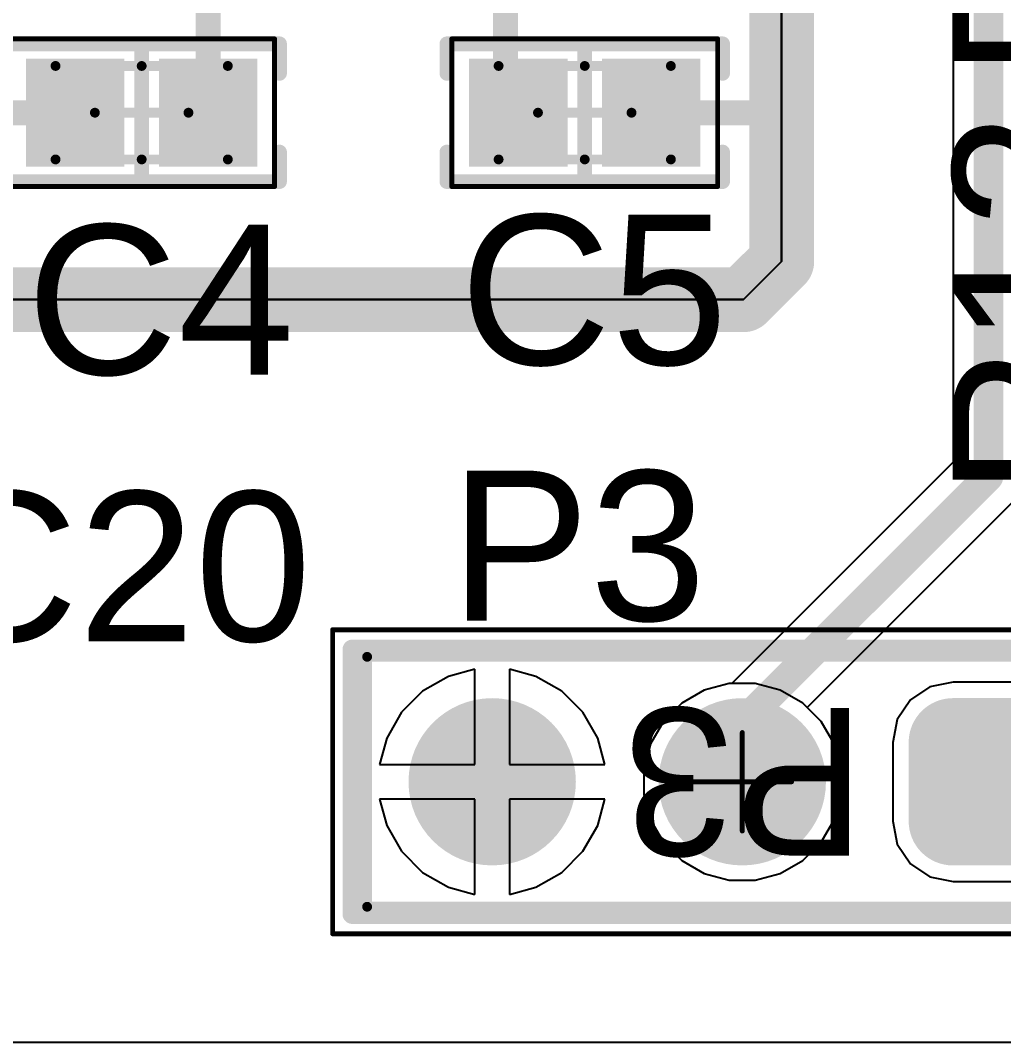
# Model space of a CAD drawing. Header units: millimetres. Extents: x 0.02 to 2.82, y 0.02 to 1.79.
# Drawn here: x 1.6937 to 2.0867, y 0.0197 to 0.4286 of the extents above; entities that cross this region are included whole.
import ezdxf

# ---------------------------------------------------------------- set-up
doc = ezdxf.new("R2010")
doc.units = ezdxf.units.MM
doc.header["$MEASUREMENT"] = 0
for name, color, linetype in [('BottomLayer', 5, 'Continuous'), ('BottomSolder', 6, 'Continuous'), ('Mechanical13', 56, 'Continuous'), ('Mechanical15', 56, 'Continuous'), ('Mechanical2', 216, 'Continuous'), ('Mechanical4', 56, 'Continuous'), ('Mechanical5', 56, 'Continuous'), ('MultiLayer', 9, 'Continuous'), ('PadHoleLayer', 156, 'Continuous'), ('TopLayer', 1, 'Continuous'), ('TopOverlay', 2, 'Continuous'), ('TopPaste', 8, 'Continuous'), ('TopSolder', 216, 'Continuous')]:
    doc.layers.add(name, color=color, linetype=linetype)
doc.styles.add('Arial', font='arial.ttf', dxfattribs={"height": 0.2})

# ---------------------------------------------------------------- blocks, each defined once
blk = doc.blocks.new('61300311121_25')
at = {"layer": 'BottomLayer'}
h = blk.add_hatch(color=5, dxfattribs=at)
edge = h.paths.add_edge_path()
edge.add_arc((-0.11575, 0.01575), 0.01575, 90, 180)
edge.add_line((-0.1315, 0.01575), (-0.1315, -0.01575))
edge.add_arc((-0.11575, -0.01575), 0.01575, 180, 270)
edge.add_line((-0.11575, -0.0315), (-0.08425, -0.0315))
edge.add_arc((-0.08425, -0.01575), 0.01575, 270, 360)
edge.add_line((-0.0685, -0.01575), (-0.0685, 0.01575))
edge.add_arc((-0.08425, 0.01575), 0.01575, 0, 90)
edge.add_line((-0.08425, 0.0315), (-0.11575, 0.0315))
h = blk.add_hatch(color=5, dxfattribs=at)
edge = h.paths.add_edge_path()
edge.add_arc((0, 0), 0.0315, 0, 360)
h = blk.add_hatch(color=5, dxfattribs=at)
edge = h.paths.add_edge_path()
edge.add_arc((0.1, 0), 0.0315, 0, 360)
at = {"layer": 'BottomSolder'}
h = blk.add_hatch(color=6, dxfattribs=at)
edge = h.paths.add_edge_path()
edge.add_arc((-0.11575, 0.01575), 0.01772, 90, 180)
edge.add_line((-0.13346, 0.01575), (-0.13346, -0.01575))
edge.add_arc((-0.11575, -0.01575), 0.01772, 180, 270)
edge.add_line((-0.11575, -0.03346), (-0.08425, -0.03346))
edge.add_arc((-0.08425, -0.01575), 0.01772, 270, 360)
edge.add_line((-0.06654, -0.01575), (-0.06654, 0.01575))
edge.add_arc((-0.08425, 0.01575), 0.01772, 0, 90)
edge.add_line((-0.08425, 0.03346), (-0.11575, 0.03346))
h = blk.add_hatch(color=6, dxfattribs=at)
edge = h.paths.add_edge_path()
edge.add_arc((0, 0), 0.03346, 0, 360)
h = blk.add_hatch(color=6, dxfattribs=at)
edge = h.paths.add_edge_path()
edge.add_arc((0.1, 0), 0.03346, 0, 360)
at = {"layer": 'MultiLayer'}
h = blk.add_hatch(color=9, dxfattribs=at)
edge = h.paths.add_edge_path()
edge.add_arc((-0.11575, 0.01575), 0.01575, 90, 180)
edge.add_line((-0.1315, 0.01575), (-0.1315, -0.01575))
edge.add_arc((-0.11575, -0.01575), 0.01575, 180, 270)
edge.add_line((-0.11575, -0.0315), (-0.08425, -0.0315))
edge.add_arc((-0.08425, -0.01575), 0.01575, 270, 360)
edge.add_line((-0.0685, -0.01575), (-0.0685, 0.01575))
edge.add_arc((-0.08425, 0.01575), 0.01575, 0, 90)
edge.add_line((-0.08425, 0.0315), (-0.11575, 0.0315))
h = blk.add_hatch(color=9, dxfattribs=at)
edge = h.paths.add_edge_path()
edge.add_arc((0, 0), 0.0315, 0, 360)
h = blk.add_hatch(color=9, dxfattribs=at)
edge = h.paths.add_edge_path()
edge.add_arc((0.1, 0), 0.0315, 0, 360)
at = {"layer": 'PadHoleLayer'}
h = blk.add_hatch(color=156, dxfattribs=at)
edge = h.paths.add_edge_path()
edge.add_arc((-0.1, 0), 0.02165, 0, 360)
h = blk.add_hatch(color=156, dxfattribs=at)
edge = h.paths.add_edge_path()
edge.add_arc((0, 0), 0.02165, 0, 360)
h = blk.add_hatch(color=156, dxfattribs=at)
edge = h.paths.add_edge_path()
edge.add_arc((0.1, 0), 0.02165, 0, 360)
at = {"layer": 'TopLayer'}
h = blk.add_hatch(color=1, dxfattribs=at)
edge = h.paths.add_edge_path()
edge.add_arc((-0.11575, 0.01575), 0.01575, 90, 180)
edge.add_line((-0.1315, 0.01575), (-0.1315, -0.01575))
edge.add_arc((-0.11575, -0.01575), 0.01575, 180, 270)
edge.add_line((-0.11575, -0.0315), (-0.08425, -0.0315))
edge.add_arc((-0.08425, -0.01575), 0.01575, 270, 360)
edge.add_line((-0.0685, -0.01575), (-0.0685, 0.01575))
edge.add_arc((-0.08425, 0.01575), 0.01575, 0, 90)
edge.add_line((-0.08425, 0.0315), (-0.11575, 0.0315))
h = blk.add_hatch(color=1, dxfattribs=at)
edge = h.paths.add_edge_path()
edge.add_arc((0, 0), 0.0315, 0, 360)
h = blk.add_hatch(color=1, dxfattribs=at)
edge = h.paths.add_edge_path()
edge.add_arc((0.1, 0), 0.0315, 0, 360)
at = {"layer": 'TopSolder'}
h = blk.add_hatch(color=216, dxfattribs=at)
edge = h.paths.add_edge_path()
edge.add_arc((-0.11575, 0.01575), 0.01772, 90, 180)
edge.add_line((-0.13346, 0.01575), (-0.13346, -0.01575))
edge.add_arc((-0.11575, -0.01575), 0.01772, 180, 270)
edge.add_line((-0.11575, -0.03346), (-0.08425, -0.03346))
edge.add_arc((-0.08425, -0.01575), 0.01772, 270, 360)
edge.add_line((-0.06654, -0.01575), (-0.06654, 0.01575))
edge.add_arc((-0.08425, 0.01575), 0.01772, 0, 90)
edge.add_line((-0.08425, 0.03346), (-0.11575, 0.03346))
h = blk.add_hatch(color=216, dxfattribs=at)
edge = h.paths.add_edge_path()
edge.add_arc((0, 0), 0.03346, 0, 360)
h = blk.add_hatch(color=216, dxfattribs=at)
edge = h.paths.add_edge_path()
edge.add_arc((0.1, 0), 0.03346, 0, 360)
at = {"layer": 'Mechanical2', "const_width": 0.00394}
for points in [[(-0.15, 0.05), (-0.15, -0.05)], [(0.15, 0.05), (-0.15, 0.05)], [(0.15, 0.05), (0.15, -0.05)], [(0.15, -0.05), (-0.15, -0.05)]]:
    blk.add_lwpolyline(points, dxfattribs=at)
at = {"layer": 'Mechanical2', "const_width": 0.00197}
for points in [[(-0.15098, 0.05, 1), (-0.14902, 0.05, 1)], [(-0.15098, 0.05, 1), (-0.14902, 0.05, 1)], [(0.14902, 0.05, 1), (0.15098, 0.05, 1)], [(0.14902, 0.05, 1), (0.15098, 0.05, 1)], [(-0.15098, -0.05, 1), (-0.14902, -0.05, 1)], [(-0.15098, -0.05, 1), (-0.14902, -0.05, 1)], [(0.14902, -0.05, 1), (0.15098, -0.05, 1)], [(0.14902, -0.05, 1), (0.15098, -0.05, 1)]]:
    blk.add_lwpolyline(points, format="xyb", close=True, dxfattribs=at)
at = {"layer": 'Mechanical4', "const_width": 0.00197}
for points in [[(-0.16378, 0.06083), (-0.16378, -0.06083)], [(0.16378, 0.06083), (-0.16378, 0.06083)], [(0.16378, 0.06083), (0.16378, -0.06083)], [(0, 0.01969), (0, -0.01969)], [(0.01969, 0), (-0.01969, 0)], [(0.16378, -0.06083), (-0.16378, -0.06083)]]:
    blk.add_lwpolyline(points, dxfattribs=at)
at = {"layer": 'Mechanical4', "const_width": 0.000984}
for points in [[(-0.16427, 0.06083, 1), (-0.16329, 0.06083, 1)], [(-0.16427, 0.06083, 1), (-0.16329, 0.06083, 1)], [(0.16329, 0.06083, 1), (0.16427, 0.06083, 1)], [(0.16329, 0.06083, 1), (0.16427, 0.06083, 1)], [(-0.00049, 0.01969, 1), (0.00049, 0.01969, 1)], [(-0.02018, 0, 1), (-0.01919, 0, 1)], [(0.01919, 0, 1), (0.02018, 0, 1)], [(-0.00049, -0.01969, 1), (0.00049, -0.01969, 1)], [(-0.16427, -0.06083, 1), (-0.16329, -0.06083, 1)], [(-0.16427, -0.06083, 1), (-0.16329, -0.06083, 1)], [(0.16329, -0.06083, 1), (0.16427, -0.06083, 1)], [(0.16329, -0.06083, 1), (0.16427, -0.06083, 1)]]:
    blk.add_lwpolyline(points, format="xyb", close=True, dxfattribs=at)
at = {"layer": 'Mechanical5', "const_width": 0.00394}
for points in [[(-0.15, 0.05), (-0.15, -0.05)], [(0.15, 0.05), (-0.15, 0.05)], [(0.15, 0.05), (0.15, -0.05)], [(0.15, -0.05), (-0.15, -0.05)]]:
    blk.add_lwpolyline(points, dxfattribs=at)
at = {"layer": 'Mechanical5', "const_width": 0.00197}
for points in [[(-0.15098, 0.05, 1), (-0.14902, 0.05, 1)], [(-0.15098, 0.05, 1), (-0.14902, 0.05, 1)], [(0.14902, 0.05, 1), (0.15098, 0.05, 1)], [(0.14902, 0.05, 1), (0.15098, 0.05, 1)], [(-0.15098, -0.05, 1), (-0.14902, -0.05, 1)], [(-0.15098, -0.05, 1), (-0.14902, -0.05, 1)], [(0.14902, -0.05, 1), (0.15098, -0.05, 1)], [(0.14902, -0.05, 1), (0.15098, -0.05, 1)]]:
    blk.add_lwpolyline(points, format="xyb", close=True, dxfattribs=at)
at = {"layer": 'TopOverlay', "const_width": 0.00787}
for points in [[(-0.15591, 0.05295), (-0.15591, -0.05295)], [(0.15591, 0.05295), (-0.15591, 0.05295)], [(0.15591, 0.05295), (0.15591, -0.05295)], [(0.15591, -0.05295), (-0.15591, -0.05295)]]:
    blk.add_lwpolyline(points, dxfattribs=at)
at = {"layer": 'TopOverlay', "const_width": 0.00394}
for points in [[(-0.15787, 0.05295, 1), (-0.15394, 0.05295, 1)], [(-0.15787, 0.05295, 1), (-0.15394, 0.05295, 1)], [(0.15394, 0.05295, 1), (0.15787, 0.05295, 1)], [(0.15394, 0.05295, 1), (0.15787, 0.05295, 1)], [(-0.15787, -0.05295, 1), (-0.15394, -0.05295, 1)], [(-0.15787, -0.05295, 1), (-0.15394, -0.05295, 1)], [(0.15394, -0.05295, 1), (0.15787, -0.05295, 1)], [(0.15394, -0.05295, 1), (0.15787, -0.05295, 1)]]:
    blk.add_lwpolyline(points, format="xyb", close=True, dxfattribs=at)
at = {"layer": 'Mechanical5'}
blk.add_text('P3', height=0.059055, dxfattribs=at).set_placement((-0.0492, -0.02952))
blk = doc.blocks.new('CAP_0603_1608_56')
at = {"layer": 'TopLayer'}
for points in [[(-0.04429, -0.01969), (-0.04429, 0.01969), (-0.00886, 0.01969), (-0.00886, -0.01969)], [(0.00886, -0.01969), (0.00886, 0.01969), (0.04429, 0.01969), (0.04429, -0.01969)]]:
    blk.add_hatch(color=1, dxfattribs=at).paths.add_polyline_path(points)
at = {"layer": 'TopPaste'}
for points in [[(-0.04429, -0.01969), (-0.04429, 0.01969), (-0.00886, 0.01969), (-0.00886, -0.01969)], [(0.00886, -0.01969), (0.00886, 0.01969), (0.04429, 0.01969), (0.04429, -0.01969)]]:
    blk.add_hatch(color=8, dxfattribs=at).paths.add_polyline_path(points)
at = {"layer": 'TopSolder'}
for points in [[(-0.04626, -0.02165), (-0.04626, 0.02165), (-0.00689, 0.02165), (-0.00689, -0.02165)], [(0.00689, -0.02165), (0.00689, 0.02165), (0.04626, 0.02165), (0.04626, -0.02165)]]:
    blk.add_hatch(color=216, dxfattribs=at).paths.add_polyline_path(points)
at = {"layer": 'Mechanical13', "const_width": 0.00394}
for points in [[(0.03445, 0.0187), (-0.03445, 0.0187)], [(-0.03445, 0.0187), (-0.03445, -0.0187)], [(0.03445, 0.0187), (0.03445, -0.0187)], [(0.03445, -0.0187), (-0.03445, -0.0187)]]:
    blk.add_lwpolyline(points, dxfattribs=at)
at = {"layer": 'Mechanical13', "const_width": 0.00197}
for points in [[(-0.03543, 0.0187, 1), (-0.03346, 0.0187, 1)], [(-0.03543, 0.0187, 1), (-0.03346, 0.0187, 1)], [(0.03346, 0.0187, 1), (0.03543, 0.0187, 1)], [(0.03346, 0.0187, 1), (0.03543, 0.0187, 1)], [(-0.03543, -0.0187, 1), (-0.03346, -0.0187, 1)], [(-0.03543, -0.0187, 1), (-0.03346, -0.0187, 1)], [(0.03346, -0.0187, 1), (0.03543, -0.0187, 1)], [(0.03346, -0.0187, 1), (0.03543, -0.0187, 1)]]:
    blk.add_lwpolyline(points, format="xyb", close=True, dxfattribs=at)
at = {"layer": 'Mechanical15'}
for points, const_width in [([(0.05315, 0.02953), (-0.05315, 0.02953)], 0.00197), ([(-0.05315, 0.02953), (-0.05315, -0.02953)], 0.00197), ([(0.05315, 0.02953), (0.05315, -0.02953)], 0.00197), ([(0, 0.0187), (0, -0.0187)], 0.00394), ([(0.0187, 0), (-0.0187, 0)], 0.00394), ([(0.05315, -0.02953), (-0.05315, -0.02953)], 0.00197)]:
    blk.add_lwpolyline(points, dxfattribs=dict(at, const_width=const_width))
for points, const_width in [([(-0.05364, 0.02953, 1), (-0.05266, 0.02953, 1)], 0.000984), ([(-0.05364, 0.02953, 1), (-0.05266, 0.02953, 1)], 0.000984), ([(0.05266, 0.02953, 1), (0.05364, 0.02953, 1)], 0.000984), ([(0.05266, 0.02953, 1), (0.05364, 0.02953, 1)], 0.000984), ([(-0.00098, 0.0187, 1), (0.00098, 0.0187, 1)], 0.00197), ([(-0.01969, 0, 1), (-0.01772, 0, 1)], 0.00197), ([(0.01772, 0, 1), (0.01969, 0, 1)], 0.00197), ([(-0.00098, -0.0187, 1), (0.00098, -0.0187, 1)], 0.00197), ([(-0.05364, -0.02953, 1), (-0.05266, -0.02953, 1)], 0.000984), ([(-0.05364, -0.02953, 1), (-0.05266, -0.02953, 1)], 0.000984), ([(0.05266, -0.02953, 1), (0.05364, -0.02953, 1)], 0.000984), ([(0.05266, -0.02953, 1), (0.05364, -0.02953, 1)], 0.000984)]:
    blk.add_lwpolyline(points, format="xyb", close=True, dxfattribs=dict(at, const_width=const_width))
at = {"layer": 'TopOverlay', "const_width": 0.00591}
for points in [[(-0.05512, 0.02756), (-0.05512, 0.01575)], [(0.05512, 0.02756), (-0.05512, 0.02756)], [(0, 0.02756), (0, -0.02756)], [(0.05512, 0.02756), (0.05512, 0.01575)], [(-0.05512, -0.01575), (-0.05512, -0.02756)], [(0.05512, -0.01575), (0.05512, -0.02756)], [(0.05512, -0.02756), (-0.05512, -0.02756)]]:
    blk.add_lwpolyline(points, dxfattribs=at)
at = {"layer": 'TopOverlay', "const_width": 0.00295}
for points in [[(-0.05659, 0.02756, 1), (-0.05364, 0.02756, 1)], [(-0.05659, 0.02756, 1), (-0.05364, 0.02756, 1)], [(-0.00148, 0.02756, 1), (0.00148, 0.02756, 1)], [(0.05364, 0.02756, 1), (0.05659, 0.02756, 1)], [(0.05364, 0.02756, 1), (0.05659, 0.02756, 1)], [(-0.05659, 0.01575, 1), (-0.05364, 0.01575, 1)], [(0.05364, 0.01575, 1), (0.05659, 0.01575, 1)], [(-0.05659, -0.01575, 1), (-0.05364, -0.01575, 1)], [(0.05364, -0.01575, 1), (0.05659, -0.01575, 1)], [(-0.05659, -0.02756, 1), (-0.05364, -0.02756, 1)], [(-0.05659, -0.02756, 1), (-0.05364, -0.02756, 1)], [(-0.00148, -0.02756, 1), (0.00148, -0.02756, 1)], [(0.05364, -0.02756, 1), (0.05659, -0.02756, 1)], [(0.05364, -0.02756, 1), (0.05659, -0.02756, 1)]]:
    blk.add_lwpolyline(points, format="xyb", close=True, dxfattribs=at)
blk = doc.blocks.new('CAP_0603_1608_57')
at = {"layer": 'TopLayer'}
for points in [[(-0.04429, -0.01969), (-0.04429, 0.01969), (-0.00886, 0.01969), (-0.00886, -0.01969)], [(0.00886, -0.01969), (0.00886, 0.01969), (0.04429, 0.01969), (0.04429, -0.01969)]]:
    blk.add_hatch(color=1, dxfattribs=at).paths.add_polyline_path(points)
at = {"layer": 'TopPaste'}
for points in [[(-0.04429, -0.01969), (-0.04429, 0.01969), (-0.00886, 0.01969), (-0.00886, -0.01969)], [(0.00886, -0.01969), (0.00886, 0.01969), (0.04429, 0.01969), (0.04429, -0.01969)]]:
    blk.add_hatch(color=8, dxfattribs=at).paths.add_polyline_path(points)
at = {"layer": 'TopSolder'}
for points in [[(-0.04626, -0.02165), (-0.04626, 0.02165), (-0.00689, 0.02165), (-0.00689, -0.02165)], [(0.00689, -0.02165), (0.00689, 0.02165), (0.04626, 0.02165), (0.04626, -0.02165)]]:
    blk.add_hatch(color=216, dxfattribs=at).paths.add_polyline_path(points)
at = {"layer": 'Mechanical13', "const_width": 0.00394}
for points in [[(-0.03445, 0.0187), (0.03445, 0.0187)], [(-0.03445, -0.0187), (-0.03445, 0.0187)], [(0.03445, -0.0187), (0.03445, 0.0187)], [(-0.03445, -0.0187), (0.03445, -0.0187)]]:
    blk.add_lwpolyline(points, dxfattribs=at)
at = {"layer": 'Mechanical13', "const_width": 0.00197}
for points in [[(-0.03543, 0.0187, 1), (-0.03346, 0.0187, 1)], [(-0.03543, 0.0187, 1), (-0.03346, 0.0187, 1)], [(0.03346, 0.0187, 1), (0.03543, 0.0187, 1)], [(0.03346, 0.0187, 1), (0.03543, 0.0187, 1)], [(-0.03543, -0.0187, 1), (-0.03346, -0.0187, 1)], [(-0.03543, -0.0187, 1), (-0.03346, -0.0187, 1)], [(0.03346, -0.0187, 1), (0.03543, -0.0187, 1)], [(0.03346, -0.0187, 1), (0.03543, -0.0187, 1)]]:
    blk.add_lwpolyline(points, format="xyb", close=True, dxfattribs=at)
at = {"layer": 'Mechanical15'}
for points, const_width in [([(-0.05315, 0.02953), (0.05315, 0.02953)], 0.00197), ([(-0.05315, -0.02953), (-0.05315, 0.02953)], 0.00197), ([(0.05315, -0.02953), (0.05315, 0.02953)], 0.00197), ([(0, -0.0187), (0, 0.0187)], 0.00394), ([(-0.0187, 0), (0.0187, 0)], 0.00394), ([(-0.05315, -0.02953), (0.05315, -0.02953)], 0.00197)]:
    blk.add_lwpolyline(points, dxfattribs=dict(at, const_width=const_width))
for points, const_width in [([(-0.05364, 0.02953, 1), (-0.05266, 0.02953, 1)], 0.000984), ([(-0.05364, 0.02953, 1), (-0.05266, 0.02953, 1)], 0.000984), ([(0.05266, 0.02953, 1), (0.05364, 0.02953, 1)], 0.000984), ([(0.05266, 0.02953, 1), (0.05364, 0.02953, 1)], 0.000984), ([(-0.00098, 0.0187, 1), (0.00098, 0.0187, 1)], 0.00197), ([(-0.01969, 0, 1), (-0.01772, 0, 1)], 0.00197), ([(0.01772, 0, 1), (0.01969, 0, 1)], 0.00197), ([(-0.00098, -0.0187, 1), (0.00098, -0.0187, 1)], 0.00197), ([(-0.05364, -0.02953, 1), (-0.05266, -0.02953, 1)], 0.000984), ([(-0.05364, -0.02953, 1), (-0.05266, -0.02953, 1)], 0.000984), ([(0.05266, -0.02953, 1), (0.05364, -0.02953, 1)], 0.000984), ([(0.05266, -0.02953, 1), (0.05364, -0.02953, 1)], 0.000984)]:
    blk.add_lwpolyline(points, format="xyb", close=True, dxfattribs=dict(at, const_width=const_width))
at = {"layer": 'TopOverlay', "const_width": 0.00591}
for points in [[(-0.05512, 0.01575), (-0.05512, 0.02756)], [(-0.05512, 0.02756), (0.05512, 0.02756)], [(0, -0.02756), (0, 0.02756)], [(0.05512, 0.01575), (0.05512, 0.02756)], [(-0.05512, -0.02756), (-0.05512, -0.01575)], [(0.05512, -0.02756), (0.05512, -0.01575)], [(-0.05512, -0.02756), (0.05512, -0.02756)]]:
    blk.add_lwpolyline(points, dxfattribs=at)
at = {"layer": 'TopOverlay', "const_width": 0.00295}
for points in [[(-0.05659, 0.02756, 1), (-0.05364, 0.02756, 1)], [(-0.05659, 0.02756, 1), (-0.05364, 0.02756, 1)], [(-0.00148, 0.02756, 1), (0.00148, 0.02756, 1)], [(0.05364, 0.02756, 1), (0.05659, 0.02756, 1)], [(0.05364, 0.02756, 1), (0.05659, 0.02756, 1)], [(-0.05659, 0.01575, 1), (-0.05364, 0.01575, 1)], [(0.05364, 0.01575, 1), (0.05659, 0.01575, 1)], [(-0.05659, -0.01575, 1), (-0.05364, -0.01575, 1)], [(0.05364, -0.01575, 1), (0.05659, -0.01575, 1)], [(-0.05659, -0.02756, 1), (-0.05364, -0.02756, 1)], [(-0.05659, -0.02756, 1), (-0.05364, -0.02756, 1)], [(-0.00148, -0.02756, 1), (0.00148, -0.02756, 1)], [(0.05364, -0.02756, 1), (0.05659, -0.02756, 1)], [(0.05364, -0.02756, 1), (0.05659, -0.02756, 1)]]:
    blk.add_lwpolyline(points, format="xyb", close=True, dxfattribs=at)

msp = doc.modelspace()

# ---------------------------------------------------------------- linework, layer by layer
at = {"layer": 'BottomLayer'}
for p, q in [((1.87539, 0.16904), (1.86481, 0.16621)), ((1.87539, 0.13091), (1.87539, 0.16904)), ((1.89976, 0.16621), (1.88917, 0.16904)), ((1.88917, 0.16904), (1.88917, 0.13091)), ((1.86481, 0.16621), (1.85448, 0.16025)), ((1.91008, 0.16025), (1.89976, 0.16621)), ((2.06654, 0.16385), (2.05732, 0.16202)), ((2.09803, 0.16385), (2.06654, 0.16385)), ((1.85448, 0.16025), (1.84605, 0.15182)), ((1.91851, 0.15182), (1.91008, 0.16025)), ((1.96709, 0.1607), (1.95811, 0.15552)), ((1.9771, 0.16339), (1.96709, 0.1607)), ((1.98747, 0.16339), (1.9771, 0.16339)), ((1.99748, 0.1607), (1.98747, 0.16339)), ((2.00646, 0.15552), (1.99748, 0.1607)), ((2.05732, 0.16202), (2.0495, 0.15679)), ((1.95811, 0.15552), (1.95078, 0.14819)), ((2.01379, 0.14819), (2.00646, 0.15552)), ((2.0495, 0.15679), (2.04428, 0.14898)), ((1.84605, 0.15182), (1.84009, 0.14149)), ((1.92447, 0.14149), (1.91851, 0.15182)), ((1.95078, 0.14819), (1.9456, 0.13921)), ((2.01897, 0.13921), (2.01379, 0.14819)), ((2.04428, 0.14898), (2.04245, 0.13976)), ((1.84009, 0.14149), (1.83726, 0.13091)), ((1.92731, 0.13091), (1.92447, 0.14149)), ((1.9456, 0.13921), (1.94291, 0.1292)), ((2.02165, 0.1292), (2.01897, 0.13921)), ((2.04245, 0.13976), (2.04245, 0.10827)), ((1.83726, 0.13091), (1.87539, 0.13091)), ((1.88917, 0.13091), (1.92731, 0.13091)), ((1.94291, 0.1292), (1.94291, 0.11883)), ((2.02165, 0.11883), (2.02165, 0.1292)), ((1.94291, 0.11883), (1.9456, 0.10882)), ((2.01897, 0.10882), (2.02165, 0.11883)), ((1.87539, 0.11713), (1.83726, 0.11713)), ((1.83726, 0.11713), (1.84009, 0.10654)), ((1.87539, 0.07899), (1.87539, 0.11713)), ((1.92731, 0.11713), (1.88917, 0.11713)), ((1.88917, 0.11713), (1.88917, 0.07899)), ((1.92447, 0.10654), (1.92731, 0.11713)), ((1.84009, 0.10654), (1.84605, 0.09622)), ((1.91851, 0.09622), (1.92447, 0.10654)), ((1.9456, 0.10882), (1.95078, 0.09984)), ((2.01379, 0.09984), (2.01897, 0.10882)), ((2.04245, 0.10827), (2.04428, 0.09905)), ((1.95078, 0.09984), (1.95811, 0.09251)), ((2.00646, 0.09251), (2.01379, 0.09984)), ((2.04428, 0.09905), (2.0495, 0.09124)), ((1.84605, 0.09622), (1.85448, 0.08779)), ((1.91008, 0.08779), (1.91851, 0.09622)), ((1.95811, 0.09251), (1.96709, 0.08733)), ((1.99748, 0.08733), (2.00646, 0.09251)), ((2.0495, 0.09124), (2.05732, 0.08602)), ((1.85448, 0.08779), (1.86481, 0.08183)), ((1.89976, 0.08183), (1.91008, 0.08779)), ((1.96709, 0.08733), (1.9771, 0.08465)), ((1.98747, 0.08465), (1.99748, 0.08733)), ((2.05732, 0.08602), (2.06654, 0.08418)), ((1.86481, 0.08183), (1.87539, 0.07899)), ((1.88917, 0.07899), (1.89976, 0.08183)), ((1.9771, 0.08465), (1.98747, 0.08465)), ((2.06654, 0.08418), (2.09803, 0.08418)), ((2.81496, 0.01968), (0.01968, 0.01968))]:
    msp.add_line(p, q, dxfattribs=at)
at = {"layer": 'TopLayer'}
for p, q in [((2.06666, 0.81505), (2.06666, 0.25188)), ((1.99803, 0.5689), (1.99803, 0.33215)), ((1.99803, 0.33215), (1.99803, 0.5689)), ((1.99803, 0.33215), (1.98281, 0.31693)), ((1.98281, 0.31693), (1.99803, 0.33215)), ((1.98281, 0.31693), (1.67861, 0.31693)), ((1.67861, 0.31693), (1.98281, 0.31693)), ((2.06666, 0.25188), (1.97816, 0.16339)), ((2.00825, 0.15373), (2.09064, 0.23613)), ((1.87539, 0.16904), (1.86481, 0.16621)), ((1.87539, 0.13091), (1.87539, 0.16904)), ((1.89976, 0.16621), (1.88917, 0.16904)), ((1.88917, 0.16904), (1.88917, 0.13091)), ((1.86481, 0.16621), (1.85448, 0.16025)), ((1.91008, 0.16025), (1.89976, 0.16621)), ((2.06654, 0.16385), (2.05732, 0.16202)), ((2.09803, 0.16385), (2.06654, 0.16385)), ((1.85448, 0.16025), (1.84605, 0.15182)), ((1.91851, 0.15182), (1.91008, 0.16025)), ((1.96709, 0.1607), (1.95811, 0.15552)), ((1.9771, 0.16339), (1.96709, 0.1607)), ((1.97816, 0.16339), (1.9771, 0.16339)), ((2.05732, 0.16202), (2.0495, 0.15679)), ((1.95811, 0.15552), (1.95078, 0.14819)), ((2.0495, 0.15679), (2.04428, 0.14898)), ((1.84605, 0.15182), (1.84009, 0.14149)), ((1.92447, 0.14149), (1.91851, 0.15182)), ((2.01379, 0.14819), (2.00825, 0.15373)), ((1.95078, 0.14819), (1.9456, 0.13921)), ((2.01897, 0.13921), (2.01379, 0.14819)), ((2.04428, 0.14898), (2.04245, 0.13976)), ((1.84009, 0.14149), (1.83726, 0.13091)), ((1.92731, 0.13091), (1.92447, 0.14149)), ((1.9456, 0.13921), (1.94291, 0.1292)), ((2.02165, 0.1292), (2.01897, 0.13921)), ((2.04245, 0.13976), (2.04245, 0.10827)), ((1.83726, 0.13091), (1.87539, 0.13091)), ((1.88917, 0.13091), (1.92731, 0.13091)), ((1.94291, 0.1292), (1.94291, 0.11883)), ((2.02165, 0.11883), (2.02165, 0.1292)), ((1.94291, 0.11883), (1.9456, 0.10882)), ((2.01897, 0.10882), (2.02165, 0.11883)), ((1.87539, 0.11713), (1.83726, 0.11713)), ((1.83726, 0.11713), (1.84009, 0.10654)), ((1.87539, 0.07899), (1.87539, 0.11713)), ((1.92731, 0.11713), (1.88917, 0.11713)), ((1.88917, 0.11713), (1.88917, 0.07899)), ((1.92447, 0.10654), (1.92731, 0.11713)), ((1.84009, 0.10654), (1.84605, 0.09622)), ((1.91851, 0.09622), (1.92447, 0.10654)), ((1.9456, 0.10882), (1.95078, 0.09984)), ((2.01379, 0.09984), (2.01897, 0.10882)), ((2.04245, 0.10827), (2.04428, 0.09905)), ((1.95078, 0.09984), (1.95811, 0.09251)), ((2.00646, 0.09251), (2.01379, 0.09984)), ((2.04428, 0.09905), (2.0495, 0.09124)), ((1.84605, 0.09622), (1.85448, 0.08779)), ((1.91008, 0.08779), (1.91851, 0.09622)), ((1.95811, 0.09251), (1.96709, 0.08733)), ((1.99748, 0.08733), (2.00646, 0.09251)), ((2.0495, 0.09124), (2.05732, 0.08602)), ((1.85448, 0.08779), (1.86481, 0.08183)), ((1.89976, 0.08183), (1.91008, 0.08779)), ((1.96709, 0.08733), (1.9771, 0.08465)), ((1.98747, 0.08465), (1.99748, 0.08733)), ((2.05732, 0.08602), (2.06654, 0.08418)), ((1.86481, 0.08183), (1.87539, 0.07899)), ((1.88917, 0.07899), (1.89976, 0.08183)), ((1.9771, 0.08465), (1.98747, 0.08465)), ((2.06654, 0.08418), (2.09803, 0.08418)), ((2.81338, 0.01968), (0.02165, 0.01968))]:
    msp.add_line(p, q, dxfattribs=at)
for points, const_width in [([(2.08071, 0.24606), (2.08071, 0.82087)], 0.01181), ([(1.99803, 0.39173), (1.99803, 0.5689)], 0.02598), ([(1.88763, 0.39681), (1.88763, 0.48244)], 0.01), ([(1.7687, 0.39173), (1.7687, 0.46296)], 0.01), ([(1.88763, 0.39681), (1.89272, 0.39173)], 0.01), ([(1.99803, 0.33215), (1.99803, 0.39173)], 0.02598), ([(1.66514, 0.39173), (1.71555, 0.39173)], 0.01), ([(1.94587, 0.39173), (1.99803, 0.39173)], 0.01), ([(1.98281, 0.31693), (1.99803, 0.33215)], 0.02598), ([(1.67861, 0.31693), (1.98281, 0.31693)], 0.02598), ([(1.98228, 0.14764), (2.08071, 0.24606)], 0.01181), ([(2.08228, 0.12402), (2.16929, 0.21102)], 0.01181), ([(1.98228, 0.12402), (1.98228, 0.14764)], 0.01181)]:
    msp.add_lwpolyline(points, dxfattribs=dict(at, const_width=const_width))
for points, const_width in [([(1.88513, 0.39681, 1), (1.89013, 0.39681, 1)], 0.005), ([(1.88513, 0.39681, 1), (1.89013, 0.39681, 1)], 0.005), ([(1.99154, 0.39173, 1), (2.00453, 0.39173, 1)], 0.01299), ([(1.99154, 0.39173, 1), (2.00453, 0.39173, 1)], 0.01299), ([(1.71305, 0.39173, 1), (1.71805, 0.39173, 1)], 0.005), ([(1.7662, 0.39173, 1), (1.7712, 0.39173, 1)], 0.005), ([(1.89022, 0.39173, 1), (1.89522, 0.39173, 1)], 0.005), ([(1.94337, 0.39173, 1), (1.94837, 0.39173, 1)], 0.005), ([(1.99553, 0.39173, 1), (2.00053, 0.39173, 1)], 0.005), ([(1.99154, 0.33215, 1), (2.00453, 0.33215, 1)], 0.01299), ([(1.99154, 0.33215, 1), (2.00453, 0.33215, 1)], 0.01299), ([(1.97631, 0.31693, 1), (1.98931, 0.31693, 1)], 0.01299), ([(1.97631, 0.31693, 1), (1.98931, 0.31693, 1)], 0.01299), ([(2.07776, 0.24606, 1), (2.08366, 0.24606, 1)], 0.00591), ([(2.07776, 0.24606, 1), (2.08366, 0.24606, 1)], 0.00591), ([(1.97933, 0.14764, 1), (1.98524, 0.14764, 1)], 0.00591), ([(1.97933, 0.14764, 1), (1.98524, 0.14764, 1)], 0.00591), ([(1.97933, 0.12402, 1), (1.98524, 0.12402, 1)], 0.00591), ([(2.07933, 0.12402, 1), (2.08524, 0.12402, 1)], 0.00591)]:
    msp.add_lwpolyline(points, format="xyb", close=True, dxfattribs=dict(at, const_width=const_width))

# ---------------------------------------------------------------- block references
msp.add_blockref('CAP_0603_1608_57', (1.74213, 0.39173))
at = {"rotation": 180}
for name, p in [('CAP_0603_1608_56', (1.91929, 0.39173)), ('61300311121_25', (1.98228, 0.12402))]:
    msp.add_blockref(name, p, dxfattribs=at)

# ---------------------------------------------------------------- texts
at = {"layer": 'TopOverlay', "style": 'Arial'}
for s, p in [('R11', (2.12645, 0.40549)), ('R12', (2.12645, 0.23802))]:
    msp.add_text(s, height=0.06, rotation=90, dxfattribs=at).set_placement(p)
for s, p in [('C5', (1.86931, 0.29088)), ('C4', (1.69608, 0.28694)), ('P3', (1.86537, 0.18851)), ('C20', (1.65625, 0.18025))]:
    msp.add_text(s, height=0.06, dxfattribs=at).set_placement(p)

doc.saveas('drawing.dxf')
